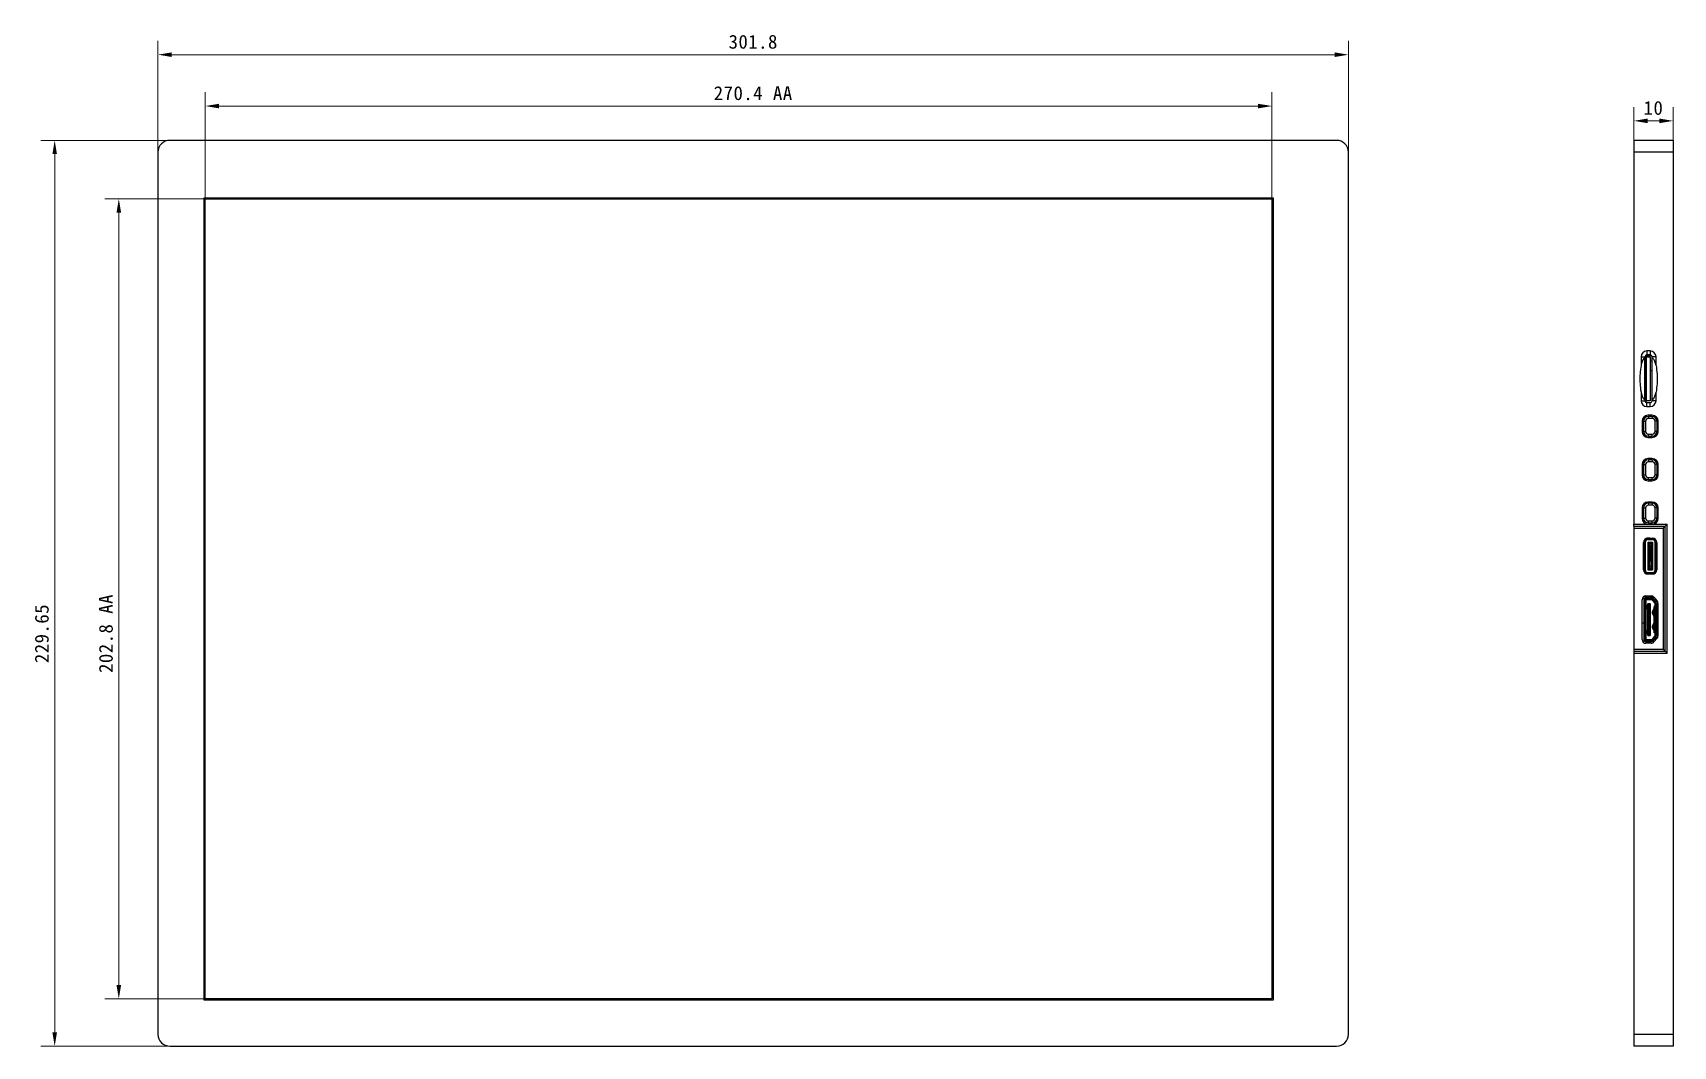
# Model space of a CAD drawing. Header units: millimetres. Extents: x -265 to 612, y -305 to 248.
# Drawn here: x -262.3 to 153.5, y -9.3 to 247.7 of the extents above; entities that cross this region are included whole.
import ezdxf

# ---------------------------------------------------------------- set-up
doc = ezdxf.new("R2010")
doc.units = ezdxf.units.MM
doc.header["$MEASUREMENT"] = 0
doc.layers.add('图层0000', color=7, linetype='Continuous', lineweight=25)
doc.dimstyles.new('线性样式 (GB)', dxfattribs={"dimtxt": 3.5, "dimasz": 3.5, "dimexe": 3.5, "dimexo": 0.5, "dimgap": 1.5, "dimtad": 1, "dimdsep": 46, "dimcen": -2.127267, "dimclrd": 7, "dimclre": 7, "dimclrt": 256, "dimadec": 0, "dimazin": 0, "dimtfac": 0.7, "dimtmove": 0, "dimatfit": 1, "dimfxl": 1, "dimfrac": 2, "dimtolj": 1, "dimtzin": 0, "dimlwd": 18, "dimlwe": 18, "dimarcsym": 0})

# ---------------------------------------------------------------- blocks, each defined once
blk = doc.blocks.new('*D2')
at = {"layer": 'Defpoints', "color": 0}
for p in [(71.18, 242.12), (-230.62, 214.83), (71.18, 212.54)]:
    blk.add_point(p, dxfattribs=at)
at = {"layer": '图层0000', "color": 7, "linetype": 'Continuous', "lineweight": 18}
for p, q in [((-230.62, 215.33), (-230.62, 245.62)), ((71.18, 213.04), (71.18, 245.62)), ((-227.12, 242.12), (67.68, 242.12))]:
    blk.add_line(p, q, dxfattribs=at)
at = {"layer": '图层0000', "color": 7}
for points in [[(-227.12, 242.7), (-227.12, 241.53), (-230.62, 242.12)], [(67.68, 241.53), (67.68, 242.7), (71.18, 242.12)]]:
    blk.add_solid(points, dxfattribs=at)
at = {"layer": '图层0000', "lineweight": -3, "insert": (-79.72, 245.37), "char_height": 3.5, "attachment_point": 5}
blk.add_mtext('\\A1;\\T1.05000001192093;\\W1;\\FSimSun;301.8', dxfattribs=at)
blk = doc.blocks.new('*D3')
at = {"layer": 'Defpoints', "color": 0}
for p in [(51.78, 229.09), (-218.62, 203.68), (51.78, 200.41)]:
    blk.add_point(p, dxfattribs=at)
at = {"layer": '图层0000', "color": 7, "linetype": 'Continuous', "lineweight": 18}
for p, q in [((-218.62, 204.18), (-218.62, 232.59)), ((-215.12, 229.09), (48.28, 229.09)), ((51.78, 200.91), (51.78, 232.59))]:
    blk.add_line(p, q, dxfattribs=at)
at = {"layer": '图层0000', "color": 7}
for points in [[(-215.12, 229.67), (-215.12, 228.51), (-218.62, 229.09)], [(48.28, 228.51), (48.28, 229.67), (51.78, 229.09)]]:
    blk.add_solid(points, dxfattribs=at)
at = {"layer": '图层0000', "lineweight": -3, "insert": (-79.72, 232.34), "char_height": 3.5, "attachment_point": 5}
blk.add_mtext('\\A1;\\T1.05000001192093;\\W1;\\FSimSun;270.4 AA', dxfattribs=at)
blk = doc.blocks.new('*D4')
at = {"layer": 'Defpoints', "color": 0}
for p in [(-217.42, 205.55), (-240.55, 2.75), (-217.03, 2.75)]:
    blk.add_point(p, dxfattribs=at)
at = {"layer": '图层0000', "color": 7, "linetype": 'Continuous', "lineweight": 18}
for p, q in [((-217.92, 205.55), (-244.05, 205.55)), ((-240.55, 202.05), (-240.55, 6.25)), ((-217.53, 2.75), (-244.05, 2.75))]:
    blk.add_line(p, q, dxfattribs=at)
at = {"layer": '图层0000', "color": 7}
for points in [[(-239.96, 202.05), (-241.13, 202.05), (-240.55, 205.55)], [(-241.13, 6.25), (-239.96, 6.25), (-240.55, 2.75)]]:
    blk.add_solid(points, dxfattribs=at)
at = {"layer": '图层0000', "lineweight": -3, "insert": (-243.8, 95.37), "char_height": 3.5, "attachment_point": 5, "rotation": 90}
blk.add_mtext('\\A1;\\T1.05000001192093;\\W1;\\FSimSun;202.8 AA', dxfattribs=at)
blk = doc.blocks.new('*D5')
at = {"layer": 'Defpoints', "color": 0}
for p in [(-223.22, 220.4), (-256.8, -9.25), (-218.4, -9.25)]:
    blk.add_point(p, dxfattribs=at)
at = {"layer": '图层0000', "color": 7, "linetype": 'Continuous', "lineweight": 18}
for p, q in [((-223.72, 220.4), (-260.3, 220.4)), ((-256.8, 216.9), (-256.8, -5.75)), ((-218.9, -9.25), (-260.3, -9.25))]:
    blk.add_line(p, q, dxfattribs=at)
at = {"layer": '图层0000', "color": 7}
for points in [[(-256.22, 216.9), (-257.38, 216.9), (-256.8, 220.4)], [(-257.38, -5.75), (-256.22, -5.75), (-256.8, -9.25)]]:
    blk.add_solid(points, dxfattribs=at)
at = {"layer": '图层0000', "lineweight": -3, "insert": (-260.05, 95.37), "char_height": 3.5, "attachment_point": 5, "rotation": 90}
blk.add_mtext('\\A1;\\T1.05000001192093;\\W1;\\FSimSun;229.65', dxfattribs=at)
blk = doc.blocks.new('*D6')
at = {"layer": 'Defpoints', "color": 0}
for p in [(153.5, 225.34), (143.5, 214.55), (153.5, 214.9)]:
    blk.add_point(p, dxfattribs=at)
at = {"layer": '图层0000', "color": 7, "linetype": 'Continuous', "lineweight": 18}
for p, q in [((143.5, 215.05), (143.5, 228.84)), ((153.5, 215.4), (153.5, 228.84)), ((147, 225.34), (150, 225.34))]:
    blk.add_line(p, q, dxfattribs=at)
at = {"layer": '图层0000', "color": 7}
for points in [[(147, 225.92), (147, 224.76), (143.5, 225.34)], [(150, 224.76), (150, 225.92), (153.5, 225.34)]]:
    blk.add_solid(points, dxfattribs=at)
at = {"layer": '图层0000', "lineweight": -3, "insert": (148.5, 228.59), "char_height": 3.5, "attachment_point": 5}
blk.add_mtext('\\A1;\\T1.05000001192093;\\W1;\\FSimSun;10', dxfattribs=at)

msp = doc.modelspace()

# ---------------------------------------------------------------- linework, layer by layer
at = {"layer": '图层0000', "color": 7, "linetype": 'Continuous', "lineweight": 25}
for p, q in [((68.177, 220.4), (-227.623, 220.4)), ((143.5, 220.4), (143.5, 217.4)), ((153.5, 220.4), (143.5, 220.4)), ((153.5, 220.4), (153.5, 217.4)), ((-230.623, 217.4), (-230.623, -6.25)), ((71.177, -6.25), (71.177, 217.4)), ((143.5, 217.4), (143.5, 123.1)), ((153.5, 217.4), (143.5, 217.4)), ((153.5, 217.4), (153.5, -6.25)), ((-218.923, 2.45), (-218.923, 205.85)), ((-218.923, 205.85), (52.077, 205.85)), ((-218.623, 2.75), (-218.623, 205.55)), ((-218.623, 205.55), (51.777, 205.55)), ((51.777, 205.55), (51.777, 2.75)), ((52.077, 205.85), (52.077, 2.45)), ((147.646, 166.998), (146.846, 166.998)), ((146.846, 166.998), (146.846, 165.998)), ((147.646, 166.998), (147.646, 165.998)), ((145.346, 165.498), (145.346, 163.339)), ((145.346, 165.498), (146.346, 165.498)), ((146.346, 165.5), (146.596, 165.5)), ((146.346, 165.498), (146.346, 165.259)), ((146.346, 154.638), (146.346, 165.259)), ((146.596, 165.931), (146.596, 165.791)), ((146.596, 165.791), (146.596, 164.438)), ((148.051, 165.791), (146.596, 165.791)), ((146.596, 164.438), (146.596, 162.005)), ((146.696, 164.438), (146.596, 164.438)), ((146.696, 164.438), (146.696, 165.498)), ((146.696, 165.498), (147.646, 165.498)), ((146.696, 162.005), (146.696, 164.438)), ((147.646, 165.998), (146.846, 165.998)), ((147.646, 165.498), (147.646, 164.438)), ((147.646, 164.438), (147.646, 162.005)), ((148.146, 164.438), (147.646, 164.438)), ((148.146, 165.259), (148.146, 165.498)), ((149.146, 165.498), (148.146, 165.498)), ((148.146, 154.638), (148.146, 165.259)), ((149.146, 163.339), (149.146, 165.498)), ((146.596, 162.005), (146.596, 153.965)), ((146.596, 162.005), (146.696, 162.005)), ((146.696, 154.398), (146.696, 162.005)), ((147.646, 162.005), (147.646, 154.398)), ((148.146, 162.005), (147.646, 162.005)), ((145.346, 156.557), (145.346, 154.398)), ((145.346, 154.398), (146.346, 154.398)), ((146.346, 157.3), (146.596, 157.3)), ((146.346, 154.85), (146.596, 154.85)), ((146.346, 154.638), (146.346, 154.398)), ((147.646, 154.398), (146.696, 154.398)), ((146.846, 153.898), (147.646, 153.898)), ((146.846, 152.898), (146.846, 153.898)), ((147.646, 152.898), (147.646, 153.898)), ((148.146, 154.398), (148.146, 154.638)), ((149.146, 154.398), (148.146, 154.398)), ((149.146, 154.398), (149.146, 156.557)), ((146.846, 152.898), (147.646, 152.898)), ((148.198, 150.7), (147.098, 150.7)), ((148.2, 150.4), (147.2, 150.4)), ((147.2, 150.4), (147.2, 149.9)), ((148.2, 149.9), (147.2, 149.9)), ((148.2, 150.4), (148.2, 149.9)), ((149.5, 145.854), (149.5, 149.945)), ((145.598, 149.2), (145.598, 146.6)), ((146, 149.2), (146, 146.6)), ((146, 149.2), (146.5, 149.2)), ((146, 146.6), (146.5, 146.6)), ((146.5, 149.2), (146.5, 146.6)), ((147.2, 145.4), (147.2, 145.9)), ((147.2, 145.9), (148.2, 145.9)), ((148.2, 145.4), (148.2, 145.9)), ((149.4, 149.2), (148.9, 149.2)), ((148.9, 146.6), (148.9, 149.2)), ((149.4, 146.6), (148.9, 146.6)), ((149.4, 146.6), (149.4, 149.2)), ((149.698, 146.6), (149.698, 149.2)), ((147.098, 145.1), (148.198, 145.1)), ((147.2, 145.4), (148.2, 145.4)), ((145.598, 138.2), (145.598, 135.6)), ((146, 138.2), (146, 135.6)), ((146, 138.2), (146.5, 138.2)), ((146.5, 138.2), (146.5, 135.6)), ((148.198, 139.7), (147.098, 139.7)), ((148.2, 139.4), (147.2, 139.4)), ((147.2, 139.4), (147.2, 138.9)), ((148.2, 138.9), (147.2, 138.9)), ((148.2, 139.4), (148.2, 138.9)), ((149.4, 138.2), (148.9, 138.2)), ((148.9, 135.6), (148.9, 138.2)), ((149.4, 135.6), (149.4, 138.2)), ((149.5, 134.854), (149.5, 138.945)), ((149.698, 135.6), (149.698, 138.2)), ((146, 135.6), (146.5, 135.6)), ((147.098, 134.1), (148.198, 134.1)), ((147.2, 134.4), (147.2, 134.9)), ((147.2, 134.9), (148.2, 134.9)), ((147.2, 134.4), (148.2, 134.4)), ((148.2, 134.4), (148.2, 134.9)), ((149.4, 135.6), (148.9, 135.6)), ((145.598, 127.2), (145.598, 124.6)), ((146, 127.2), (146, 124.6)), ((146, 127.2), (146.5, 127.2)), ((146.5, 127.2), (146.5, 124.6)), ((148.198, 128.7), (147.098, 128.7)), ((148.2, 128.4), (147.2, 128.4)), ((147.2, 128.4), (147.2, 127.9)), ((148.2, 127.9), (147.2, 127.9)), ((148.2, 128.4), (148.2, 127.9)), ((149.4, 127.2), (148.9, 127.2)), ((148.9, 124.6), (148.9, 127.2)), ((149.4, 124.6), (149.4, 127.2)), ((149.5, 123.854), (149.5, 127.945)), ((149.698, 124.6), (149.698, 127.2)), ((143.5, 122.6), (143.5, 123.1)), ((143.5, 123.1), (147.098, 123.1)), ((143.5, 122.6), (143.5, 122.1)), ((143.5, 122.6), (151.5, 122.6)), ((143.5, 122.1), (143.5, 91.4)), ((143.5, 122.1), (151, 122.1)), ((146, 124.6), (146.5, 124.6)), ((147.098, 123.1), (148.198, 123.1)), ((147.2, 123.4), (147.2, 123.9)), ((147.2, 123.9), (148.2, 123.9)), ((147.2, 123.4), (148.2, 123.4)), ((148.198, 123.1), (152, 123.1)), ((148.2, 123.4), (148.2, 123.9)), ((149.4, 124.6), (148.9, 124.6)), ((151.5, 122.6), (151, 122.1)), ((151, 122.1), (151, 91.4)), ((151.5, 122.6), (152, 123.1)), ((151.5, 90.9), (151.5, 122.6)), ((152, 90.4), (152, 123.1)), ((145.986, 111.525), (145.986, 118.465)), ((146.086, 111.525), (146.086, 118.465)), ((146.086, 118.465), (146.136, 118.465)), ((146.136, 118.465), (146.136, 111.525)), ((146.336, 111.525), (146.336, 118.465)), ((146.386, 118.465), (146.336, 118.465)), ((146.386, 118.465), (146.386, 111.525)), ((146.446, 119.234), (146.446, 119.36)), ((146.606, 119.455), (146.606, 119.275)), ((147.537, 119.525), (146.788, 119.525)), ((147.086, 119.565), (148.246, 119.565)), ((147.086, 119.465), (148.246, 119.465)), ((147.086, 119.415), (147.086, 119.465)), ((148.246, 119.415), (147.086, 119.415)), ((147.086, 119.215), (148.246, 119.215)), ((147.086, 119.165), (147.086, 119.215)), ((148.246, 119.165), (147.086, 119.165)), ((147.116, 118.245), (147.116, 118.545)), ((147.116, 118.545), (148.216, 118.545)), ((147.116, 111.745), (147.116, 118.245)), ((147.316, 118.045), (147.116, 118.245)), ((147.116, 118.245), (147.316, 118.245)), ((147.2, 119.565), (147.2, 119.525)), ((147.3, 119.525), (147.3, 119.565)), ((147.316, 118.131), (147.316, 118.345)), ((147.316, 118.345), (148.016, 118.345)), ((147.316, 117.845), (147.316, 118.131)), ((147.332, 118.124), (147.316, 118.131)), ((147.316, 117.795), (147.316, 117.845)), ((147.316, 117.845), (147.443, 117.845)), ((147.316, 117.795), (147.416, 117.795)), ((147.316, 117.495), (147.316, 117.795)), ((147.316, 117.445), (147.316, 117.495)), ((147.416, 117.495), (147.316, 117.495)), ((147.316, 116.395), (147.316, 117.445)), ((147.516, 117.445), (147.316, 117.445)), ((147.999, 118.124), (147.332, 118.124)), ((147.332, 118.124), (147.443, 117.845)), ((147.346, 119.525), (147.346, 119.565)), ((147.416, 117.795), (147.416, 117.495)), ((147.443, 117.845), (147.516, 117.845)), ((147.446, 119.525), (147.446, 119.565)), ((147.446, 119.545), (147.543, 119.545)), ((147.516, 117.845), (147.516, 117.665)), ((147.516, 117.665), (147.816, 117.665)), ((147.516, 117.665), (147.516, 117.445)), ((147.516, 117.445), (147.516, 116.395)), ((147.816, 117.665), (147.816, 117.845)), ((147.816, 117.845), (147.888, 117.845)), ((147.816, 117.445), (147.816, 117.665)), ((148.016, 117.445), (147.816, 117.445)), ((147.816, 117.445), (147.816, 116.395)), ((147.999, 118.124), (147.888, 117.845)), ((147.888, 117.845), (148.016, 117.845)), ((147.916, 117.495), (147.916, 117.795)), ((147.916, 117.795), (148.016, 117.795)), ((148.016, 117.495), (147.916, 117.495)), ((148.016, 118.131), (147.999, 118.124)), ((148.016, 118.345), (148.016, 118.131)), ((148.216, 118.245), (148.016, 118.045)), ((148.016, 118.245), (148.216, 118.245)), ((148.016, 118.131), (148.016, 117.845)), ((148.016, 117.845), (148.016, 117.445)), ((148.016, 117.795), (148.016, 117.495)), ((148.016, 117.445), (148.016, 116.395)), ((148.216, 118.545), (148.216, 118.245)), ((148.216, 118.245), (148.216, 111.745)), ((148.246, 119.47), (148.446, 119.47)), ((148.246, 119.465), (148.246, 119.47)), ((148.246, 119.465), (148.496, 119.465)), ((148.246, 119.415), (148.246, 119.465)), ((148.246, 119.215), (148.246, 119.165)), ((148.426, 119.551), (148.426, 119.47)), ((148.446, 119.547), (148.446, 119.47)), ((148.446, 119.547), (148.446, 119.47)), ((148.446, 119.47), (148.446, 119.465)), ((148.45, 119.465), (148.45, 119.546)), ((148.496, 119.434), (148.496, 119.537)), ((148.946, 111.525), (148.946, 118.465)), ((148.996, 118.465), (148.946, 118.465)), ((148.996, 118.465), (148.996, 111.525)), ((149.196, 111.525), (149.196, 118.465)), ((149.196, 118.465), (149.246, 118.465)), ((149.246, 118.465), (149.246, 111.525)), ((149.346, 118.465), (149.346, 111.525)), ((146.076, 116.086), (146.076, 116.115)), ((146.076, 116.065), (146.076, 116.086)), ((146.076, 115.98), (146.076, 116.065)), ((146.076, 115.961), (146.076, 115.98)), ((146.076, 115.932), (146.076, 115.961)), ((146.076, 115.89), (146.076, 115.921)), ((146.076, 115.811), (146.076, 115.89)), ((146.076, 115.81), (146.076, 115.831)), ((146.076, 115.755), (146.076, 115.811)), ((146.076, 115.726), (146.076, 115.755)), ((146.076, 115.706), (146.076, 115.726)), ((146.076, 115.717), (146.076, 115.607)), ((146.076, 115.556), (146.076, 115.635)), ((146.076, 115.58), (146.076, 115.514)), ((146.076, 115.514), (146.076, 115.462)), ((146.076, 115.462), (146.076, 115.445)), ((146.076, 115.445), (146.076, 115.411)), ((146.076, 115.445), (146.076, 115.411)), ((146.076, 115.445), (146.076, 115.411)), ((146.076, 115.445), (146.076, 115.44)), ((146.076, 115.427), (146.076, 115.411)), ((146.076, 115.42), (146.076, 115.411)), ((146.076, 115.411), (146.076, 115.368)), ((146.076, 115.401), (146.076, 115.394)), ((146.076, 115.383), (146.076, 115.363)), ((146.076, 115.368), (146.076, 115.329)), ((146.076, 115.269), (146.076, 115.294)), ((146.076, 115.239), (146.076, 115.269)), ((146.076, 115.224), (146.076, 115.268)), ((146.076, 115.224), (146.076, 115.239)), ((146.076, 115.19), (146.076, 115.224)), ((146.076, 115.178), (146.076, 115.19)), ((146.076, 115.186), (146.076, 115.159)), ((146.076, 115.153), (146.076, 115.044)), ((146.076, 114.824), (146.076, 114.877)), ((146.076, 114.692), (146.076, 114.824)), ((146.076, 114.607), (146.076, 114.692)), ((146.076, 114.663), (146.076, 114.675)), ((146.076, 114.565), (146.076, 114.607)), ((146.076, 114.413), (146.076, 114.565)), ((146.076, 114.269), (146.076, 114.413)), ((146.076, 114.131), (146.076, 114.269)), ((146.076, 114.016), (146.076, 114.131)), ((146.076, 113.955), (146.076, 114.016)), ((147.316, 116.395), (147.316, 116.345)), ((147.316, 116.395), (147.516, 116.395)), ((147.416, 116.345), (147.316, 116.345)), ((147.316, 116.345), (147.316, 116.045)), ((147.316, 116.045), (147.316, 115.995)), ((147.316, 116.045), (147.416, 116.045)), ((147.316, 115.945), (147.316, 115.995)), ((147.516, 115.995), (147.316, 115.995)), ((147.316, 115.945), (147.316, 115.895)), ((147.316, 115.945), (147.516, 115.945)), ((147.416, 115.895), (147.316, 115.895)), ((147.316, 115.895), (147.316, 115.595)), ((147.316, 115.595), (147.316, 115.545)), ((147.316, 115.595), (147.416, 115.595)), ((147.316, 115.495), (147.316, 115.545)), ((147.516, 115.545), (147.316, 115.545)), ((147.316, 115.495), (147.316, 115.445)), ((147.316, 115.495), (147.516, 115.495)), ((147.416, 115.445), (147.316, 115.445)), ((147.316, 115.445), (147.316, 115.145)), ((147.316, 115.145), (147.316, 115.095)), ((147.316, 115.145), (147.416, 115.145)), ((147.316, 114.895), (147.316, 115.095)), ((147.516, 115.095), (147.316, 115.095)), ((147.316, 114.895), (147.516, 114.895)), ((147.316, 114.495), (147.316, 114.895)), ((147.316, 114.545), (147.316, 114.845)), ((147.316, 114.845), (147.416, 114.845)), ((147.416, 114.545), (147.316, 114.545)), ((147.316, 114.445), (147.316, 114.495)), ((147.516, 114.495), (147.316, 114.495)), ((147.316, 114.445), (147.516, 114.445)), ((147.316, 114.045), (147.316, 114.445)), ((147.316, 114.095), (147.316, 114.395)), ((147.316, 114.395), (147.416, 114.395)), ((147.416, 114.095), (147.316, 114.095)), ((147.316, 113.995), (147.316, 114.045)), ((147.516, 114.045), (147.316, 114.045)), ((147.316, 113.995), (147.516, 113.995)), ((147.316, 113.595), (147.316, 113.995)), ((147.316, 113.645), (147.316, 113.945)), ((147.316, 113.945), (147.416, 113.945)), ((147.416, 113.645), (147.316, 113.645)), ((147.316, 112.545), (147.316, 113.595)), ((147.516, 113.595), (147.316, 113.595)), ((147.316, 112.545), (147.316, 112.495)), ((147.316, 112.545), (147.516, 112.545)), ((147.316, 112.495), (147.416, 112.495)), ((147.316, 112.195), (147.316, 112.495)), ((147.416, 116.045), (147.416, 116.345)), ((147.416, 115.595), (147.416, 115.895)), ((147.416, 115.145), (147.416, 115.445)), ((147.416, 114.845), (147.416, 114.545)), ((147.416, 114.395), (147.416, 114.095)), ((147.416, 113.945), (147.416, 113.645)), ((147.416, 112.495), (147.416, 112.195)), ((147.516, 116.395), (147.516, 115.995)), ((147.516, 115.995), (147.516, 115.945)), ((147.516, 115.945), (147.516, 115.545)), ((147.516, 115.545), (147.516, 115.495)), ((147.516, 115.495), (147.516, 115.095)), ((147.516, 115.095), (147.516, 114.895)), ((147.516, 114.895), (147.516, 114.495)), ((147.516, 114.445), (147.516, 114.495)), ((147.516, 114.445), (147.516, 114.045)), ((147.516, 113.995), (147.516, 114.045)), ((147.516, 113.995), (147.516, 113.595)), ((147.516, 112.545), (147.516, 113.595)), ((147.516, 112.545), (147.516, 112.326)), ((147.816, 112.326), (147.516, 112.326)), ((147.516, 112.326), (147.516, 112.145)), ((147.816, 116.395), (148.016, 116.395)), ((147.816, 115.995), (147.816, 116.395)), ((148.016, 115.995), (147.816, 115.995)), ((147.816, 115.995), (147.816, 115.945)), ((147.816, 115.945), (148.016, 115.945)), ((147.816, 115.545), (147.816, 115.945)), ((147.816, 115.545), (147.816, 115.495)), ((148.016, 115.545), (147.816, 115.545)), ((147.816, 115.495), (148.016, 115.495)), ((147.816, 115.095), (147.816, 115.495)), ((148.016, 115.095), (147.816, 115.095)), ((147.816, 115.095), (147.816, 114.895)), ((147.816, 114.895), (148.016, 114.895)), ((147.816, 114.495), (147.816, 114.895)), ((147.816, 114.495), (147.816, 114.445)), ((148.016, 114.495), (147.816, 114.495)), ((147.816, 114.445), (148.016, 114.445)), ((147.816, 114.045), (147.816, 114.445)), ((148.016, 114.045), (147.816, 114.045)), ((147.816, 114.045), (147.816, 113.995)), ((147.816, 113.995), (148.016, 113.995)), ((147.816, 113.595), (147.816, 113.995)), ((147.816, 113.595), (147.816, 112.545)), ((148.016, 113.595), (147.816, 113.595)), ((147.816, 112.545), (148.016, 112.545)), ((147.816, 112.326), (147.816, 112.545)), ((147.816, 112.145), (147.816, 112.326)), ((147.916, 116.045), (147.916, 116.345)), ((147.916, 116.345), (148.016, 116.345)), ((148.016, 116.045), (147.916, 116.045)), ((147.916, 115.595), (147.916, 115.895)), ((147.916, 115.895), (148.016, 115.895)), ((148.016, 115.595), (147.916, 115.595)), ((147.916, 115.445), (148.016, 115.445)), ((147.916, 115.145), (147.916, 115.445)), ((148.016, 115.145), (147.916, 115.145)), ((147.916, 114.545), (147.916, 114.845)), ((147.916, 114.845), (148.016, 114.845)), ((148.016, 114.545), (147.916, 114.545)), ((147.916, 114.095), (147.916, 114.395)), ((147.916, 114.395), (148.016, 114.395)), ((148.016, 114.095), (147.916, 114.095)), ((147.916, 113.645), (147.916, 113.945)), ((147.916, 113.945), (148.016, 113.945)), ((148.016, 113.645), (147.916, 113.645)), ((147.916, 112.195), (147.916, 112.495)), ((147.916, 112.495), (148.016, 112.495)), ((148.016, 116.395), (148.016, 115.995)), ((148.016, 116.345), (148.016, 116.045)), ((148.016, 115.995), (148.016, 115.945)), ((148.016, 115.945), (148.016, 115.545)), ((148.016, 115.895), (148.016, 115.595)), ((148.016, 115.545), (148.016, 115.495)), ((148.016, 115.495), (148.016, 115.095)), ((148.016, 115.445), (148.016, 115.145)), ((148.016, 115.095), (148.016, 114.895)), ((148.016, 114.895), (148.016, 114.495)), ((148.016, 114.845), (148.016, 114.545)), ((148.016, 114.495), (148.016, 114.445)), ((148.016, 114.445), (148.016, 114.045)), ((148.016, 114.395), (148.016, 114.095)), ((148.016, 114.045), (148.016, 113.995)), ((148.016, 113.995), (148.016, 113.595)), ((148.016, 113.945), (148.016, 113.645)), ((148.016, 113.595), (148.016, 112.545)), ((148.016, 112.545), (148.016, 112.145)), ((148.016, 112.495), (148.016, 112.195)), ((146.086, 111.525), (146.136, 111.525)), ((146.386, 111.525), (146.336, 111.525)), ((147.086, 110.825), (148.246, 110.825)), ((147.086, 110.825), (147.086, 110.775)), ((148.246, 110.775), (147.086, 110.775)), ((147.086, 110.575), (148.246, 110.575)), ((147.086, 110.525), (147.086, 110.575)), ((148.246, 110.525), (147.086, 110.525)), ((148.246, 110.425), (147.086, 110.425)), ((147.316, 111.945), (147.116, 111.745)), ((147.116, 111.445), (147.116, 111.745)), ((147.316, 111.745), (147.116, 111.745)), ((148.216, 111.445), (147.116, 111.445)), ((147.316, 112.195), (147.316, 112.145)), ((147.416, 112.195), (147.316, 112.195)), ((147.316, 111.86), (147.316, 112.145)), ((147.443, 112.145), (147.316, 112.145)), ((147.316, 111.86), (147.332, 111.867)), ((147.316, 111.645), (147.316, 111.86)), ((148.016, 111.645), (147.316, 111.645)), ((147.443, 112.145), (147.332, 111.867)), ((147.332, 111.867), (147.999, 111.867)), ((147.516, 112.145), (147.443, 112.145)), ((147.888, 112.145), (147.816, 112.145)), ((148.016, 112.145), (147.888, 112.145)), ((147.888, 112.145), (147.999, 111.867)), ((148.016, 112.195), (147.916, 112.195)), ((147.999, 111.867), (148.016, 111.86)), ((148.016, 112.145), (148.016, 111.86)), ((148.216, 111.745), (148.016, 111.945)), ((148.016, 111.86), (148.016, 111.645)), ((148.216, 111.745), (148.016, 111.745)), ((148.216, 111.745), (148.216, 111.445)), ((148.246, 110.775), (148.246, 110.825)), ((148.246, 110.525), (148.246, 110.575)), ((148.496, 110.525), (148.246, 110.525)), ((148.446, 110.5), (148.346, 110.5)), ((148.346, 110.5), (148.346, 110.43)), ((148.446, 110.444), (148.446, 110.5)), ((148.496, 110.454), (148.496, 110.557)), ((148.996, 111.525), (148.946, 111.525)), ((149.196, 111.525), (149.246, 111.525)), ((146.446, 104.469), (146.446, 104.878)), ((146.446, 104.017), (146.446, 104.074)), ((146.594, 103.915), (146.467, 104.042)), ((146.594, 104.89), (147.901, 104.89)), ((147.901, 104.49), (146.594, 104.49)), ((146.594, 104.29), (147.901, 104.29)), ((146.594, 104.14), (146.594, 104.29)), ((147.901, 104.14), (146.594, 104.14)), ((146.596, 104.775), (146.596, 104.75)), ((146.606, 104.775), (146.596, 104.775)), ((146.596, 104.55), (146.596, 104.75)), ((146.946, 104.75), (146.596, 104.75)), ((146.596, 104.55), (146.946, 104.55)), ((146.596, 104.55), (146.596, 104.525)), ((146.596, 104.525), (146.606, 104.525)), ((146.596, 104.11), (146.596, 104.14)), ((146.606, 104.89), (146.606, 104.775)), ((146.946, 104.775), (146.606, 104.775)), ((146.606, 104.525), (146.946, 104.525)), ((146.606, 104.525), (146.606, 104.49)), ((147.997, 104.115), (146.644, 104.115)), ((146.946, 104.49), (146.946, 104.89)), ((146.946, 104.115), (146.946, 104.14)), ((146.985, 104.89), (146.985, 104.49)), ((146.985, 104.14), (146.985, 104.115)), ((147.144, 104.89), (147.144, 104.64)), ((147.144, 104.64), (147.144, 104.49)), ((147.294, 104.49), (147.294, 104.499)), ((147.394, 104.89), (147.394, 104.64)), ((147.596, 104.14), (147.596, 104.115)), ((147.596, 104.14), (147.596, 104.14)), ((147.696, 104.14), (147.696, 104.115)), ((147.696, 104.14), (147.696, 104.14)), ((147.744, 104.64), (147.744, 104.89)), ((147.744, 104.86), (147.796, 104.86)), ((147.796, 104.64), (147.744, 104.64)), ((147.796, 104.86), (148.137, 104.86)), ((147.796, 104.64), (147.796, 104.86)), ((148.246, 104.64), (147.796, 104.64)), ((147.901, 104.14), (147.901, 104.29)), ((148.054, 104.068), (148.169, 104.165)), ((148.848, 103.121), (148.054, 104.068)), ((148.126, 104.86), (148.126, 104.862)), ((148.169, 104.165), (148.963, 103.217)), ((148.246, 104.64), (148.246, 104.824)), ((148.346, 104.64), (148.246, 104.64)), ((148.256, 104.36), (148.346, 104.36)), ((149.116, 103.345), (148.322, 104.293)), ((148.346, 104.64), (148.346, 104.778)), ((148.346, 104.64), (148.346, 104.36)), ((148.446, 104.64), (148.346, 104.64)), ((148.346, 104.43), (148.456, 104.43)), ((148.346, 104.36), (148.446, 104.36)), ((148.346, 104.265), (148.346, 104.36)), ((148.446, 104.14), (148.346, 104.14)), ((148.418, 104.55), (148.446, 104.55)), ((148.446, 104.64), (148.446, 104.717)), ((148.446, 104.55), (148.446, 104.64)), ((148.446, 104.55), (148.446, 104.494)), ((148.446, 104.366), (148.446, 104.36)), ((148.446, 104.146), (148.446, 104.36)), ((148.446, 104.15), (148.496, 104.15)), ((148.496, 104.65), (148.496, 104.68)), ((148.496, 104.098), (148.496, 104.65)), ((148.496, 104.65), (148.531, 104.65)), ((148.704, 103.915), (148.627, 104.008)), ((148.629, 104.55), (149.423, 103.602)), ((145.644, 93.84), (145.644, 103.94)), ((146.044, 103.94), (146.044, 93.84)), ((146.244, 93.84), (146.244, 103.94)), ((146.394, 103.94), (146.244, 103.94)), ((146.394, 103.94), (146.394, 93.84)), ((146.552, 102.547), (146.466, 102.562)), ((146.466, 101.518), (146.466, 102.562)), ((146.466, 101.518), (146.552, 101.533)), ((146.594, 102.54), (146.552, 102.547)), ((146.552, 101.533), (146.594, 101.54)), ((148.183, 103.915), (146.594, 103.915)), ((146.594, 103.915), (146.594, 102.54)), ((146.681, 102.54), (146.594, 102.54)), ((146.594, 101.54), (146.594, 96.24)), ((146.594, 101.54), (146.681, 101.54)), ((146.76, 102.54), (146.681, 102.54)), ((146.681, 101.54), (146.681, 102.54)), ((146.681, 101.54), (146.76, 101.54)), ((146.76, 102.54), (146.76, 101.54)), ((147.084, 94.88), (147.084, 102.9)), ((147.084, 102.9), (147.134, 102.9)), ((147.134, 102.95), (147.594, 102.95)), ((147.134, 102.95), (147.134, 102.9)), ((147.594, 102.9), (147.134, 102.9)), ((147.134, 102.9), (147.134, 94.88)), ((147.594, 102.95), (147.594, 102.9)), ((147.594, 94.88), (147.594, 102.9)), ((147.644, 102.9), (147.594, 102.9)), ((147.644, 102.9), (147.644, 94.88)), ((147.694, 102.615), (147.644, 102.615)), ((147.694, 102.365), (147.644, 102.365)), ((147.694, 102.215), (147.644, 102.215)), ((147.694, 101.965), (147.644, 101.965)), ((147.694, 101.815), (147.644, 101.815)), ((147.694, 101.565), (147.644, 101.565)), ((147.694, 101.415), (147.644, 101.415)), ((147.694, 101.165), (147.644, 101.165)), ((147.694, 101.015), (147.644, 101.015)), ((147.694, 100.765), (147.644, 100.765)), ((147.694, 100.615), (147.644, 100.615)), ((147.694, 100.365), (147.644, 100.365)), ((147.694, 100.215), (147.644, 100.215)), ((147.694, 99.965), (147.644, 99.965)), ((147.694, 99.815), (147.644, 99.815)), ((147.694, 102.365), (147.694, 102.615)), ((147.694, 101.965), (147.694, 102.215)), ((147.694, 101.565), (147.694, 101.815)), ((147.694, 101.165), (147.694, 101.415)), ((147.694, 100.765), (147.694, 101.015)), ((147.694, 100.365), (147.694, 100.615)), ((147.694, 99.965), (147.694, 100.215)), ((147.694, 99.565), (147.694, 99.815)), ((148.244, 100.937), (148.694, 101.687)), ((148.244, 100.443), (148.244, 100.937)), ((148.244, 100.937), (148.444, 100.881)), ((148.244, 100.443), (148.444, 100.498)), ((148.694, 99.693), (148.244, 100.443)), ((148.444, 100.881), (148.894, 101.631)), ((148.444, 100.498), (148.444, 100.881)), ((148.894, 99.748), (148.444, 100.498)), ((148.594, 100.701), (148.594, 100.678)), ((148.639, 103.915), (148.704, 103.915)), ((148.873, 101.304), (148.665, 100.959)), ((148.665, 100.421), (148.873, 100.076)), ((148.694, 101.687), (148.694, 102.24)), ((148.694, 102.24), (148.894, 102.24)), ((148.894, 102.107), (148.694, 102.24)), ((148.894, 101.631), (148.694, 101.687)), ((148.704, 103.915), (149.124, 103.413)), ((148.844, 100.64), (148.844, 101.14)), ((148.844, 101.14), (148.844, 100.64)), ((148.963, 103.217), (148.848, 103.121)), ((148.861, 101.177), (148.861, 100.603)), ((148.894, 98.89), (148.894, 102.992)), ((149.044, 102.992), (148.894, 102.992)), ((148.894, 101.94), (148.894, 102.107)), ((149.044, 98.89), (149.044, 102.992)), ((149.244, 98.89), (149.244, 102.992)), ((149.294, 100.603), (149.294, 101.177)), ((149.344, 100.69), (149.344, 101.09)), ((149.5, 103.495), (149.5, 94.285)), ((149.5, 100.15), (149.644, 100.15)), ((149.644, 102.993), (149.644, 94.787)), ((145.644, 98.05), (146.044, 98.05)), ((146.552, 96.247), (146.466, 96.262)), ((146.466, 95.218), (146.466, 96.262)), ((146.594, 96.24), (146.552, 96.247)), ((146.681, 96.24), (146.594, 96.24)), ((146.76, 96.24), (146.681, 96.24)), ((146.681, 95.24), (146.681, 96.24)), ((146.76, 96.24), (146.76, 95.24)), ((147.694, 99.565), (147.644, 99.565)), ((147.694, 99.415), (147.644, 99.415)), ((147.694, 99.165), (147.644, 99.165)), ((147.694, 99.015), (147.644, 99.015)), ((147.694, 98.765), (147.644, 98.765)), ((147.694, 98.615), (147.644, 98.615)), ((147.694, 98.365), (147.644, 98.365)), ((147.694, 98.215), (147.644, 98.215)), ((147.694, 97.965), (147.644, 97.965)), ((147.694, 97.815), (147.644, 97.815)), ((147.694, 97.565), (147.644, 97.565)), ((147.694, 97.415), (147.644, 97.415)), ((147.694, 97.165), (147.644, 97.165)), ((147.694, 97.015), (147.644, 97.015)), ((147.694, 96.765), (147.644, 96.765)), ((147.694, 96.615), (147.644, 96.615)), ((147.694, 96.365), (147.644, 96.365)), ((147.694, 96.215), (147.644, 96.215)), ((147.694, 95.965), (147.644, 95.965)), ((147.694, 95.815), (147.644, 95.815)), ((147.694, 99.165), (147.694, 99.415)), ((147.694, 98.765), (147.694, 99.015)), ((147.694, 98.365), (147.694, 98.615)), ((147.694, 97.965), (147.694, 98.215)), ((147.694, 97.565), (147.694, 97.815)), ((147.694, 97.165), (147.694, 97.415)), ((147.694, 96.765), (147.694, 97.015)), ((147.694, 96.365), (147.694, 96.615)), ((147.694, 95.965), (147.694, 96.215)), ((147.694, 95.565), (147.694, 95.815)), ((148.244, 97.337), (148.694, 98.087)), ((148.244, 96.843), (148.244, 97.337)), ((148.244, 97.337), (148.444, 97.282)), ((148.244, 96.843), (148.444, 96.899)), ((148.694, 96.093), (148.244, 96.843)), ((148.444, 97.282), (148.894, 98.032)), ((148.444, 96.899), (148.444, 97.282)), ((148.894, 96.149), (148.444, 96.899)), ((148.594, 97.102), (148.594, 97.079)), ((148.873, 97.705), (148.665, 97.359)), ((148.665, 96.821), (148.873, 96.476)), ((148.694, 99.693), (148.894, 99.748)), ((148.694, 98.087), (148.694, 99.693)), ((148.694, 98.087), (148.894, 98.032)), ((148.694, 96.093), (148.894, 96.149)), ((148.694, 95.54), (148.694, 96.093)), ((148.694, 95.54), (148.894, 95.673)), ((148.844, 97.14), (148.844, 96.64)), ((148.861, 97.177), (148.861, 96.603)), ((148.894, 98.89), (148.894, 99.49)), ((148.894, 98.87), (148.894, 98.89)), ((148.894, 98.87), (148.894, 98.89)), ((148.894, 98.89), (149.044, 98.89)), ((148.894, 98.29), (148.894, 98.87)), ((148.894, 94.788), (148.894, 98.87)), ((148.894, 98.87), (149.044, 98.87)), ((148.894, 95.673), (148.894, 95.84)), ((149.244, 98.89), (149.044, 98.89)), ((149.044, 98.87), (149.244, 98.87)), ((149.044, 94.788), (149.044, 98.87)), ((149.194, 98.87), (149.194, 98.89)), ((149.244, 98.89), (149.244, 98.87)), ((149.244, 98.87), (149.244, 94.788)), ((149.294, 96.603), (149.294, 97.177)), ((149.344, 96.69), (149.344, 97.09)), ((146.244, 93.84), (146.394, 93.84)), ((146.466, 95.218), (146.552, 95.233)), ((146.594, 93.865), (146.467, 93.738)), ((146.552, 95.233), (146.594, 95.24)), ((146.594, 95.24), (146.594, 93.865)), ((146.594, 95.24), (146.681, 95.24)), ((146.594, 93.865), (148.183, 93.865)), ((146.594, 93.64), (147.901, 93.64)), ((146.594, 93.64), (146.594, 93.49)), ((147.901, 93.49), (146.594, 93.49)), ((146.594, 93.29), (147.901, 93.29)), ((147.901, 92.89), (146.594, 92.89)), ((146.644, 93.665), (147.997, 93.665)), ((146.681, 95.24), (146.76, 95.24)), ((147.134, 94.88), (147.084, 94.88)), ((147.134, 94.88), (147.594, 94.88)), ((147.134, 94.88), (147.134, 94.83)), ((147.594, 94.83), (147.134, 94.83)), ((147.144, 93.29), (147.144, 93.14)), ((147.144, 92.89), (147.144, 93.14)), ((147.244, 95.2), (147.444, 95.2)), ((147.294, 93.281), (147.294, 93.29)), ((147.394, 92.89), (147.394, 93.14)), ((147.444, 95.2), (147.444, 95.48)), ((147.594, 94.88), (147.644, 94.88)), ((147.594, 94.88), (147.594, 94.83)), ((147.694, 95.565), (147.644, 95.565)), ((147.694, 95.415), (147.644, 95.415)), ((147.694, 95.165), (147.644, 95.165)), ((147.694, 95.165), (147.694, 95.415)), ((147.744, 92.89), (147.744, 93.14)), ((147.901, 93.64), (147.901, 93.49)), ((148.054, 93.712), (148.848, 94.659)), ((148.169, 93.615), (148.054, 93.712)), ((148.963, 94.563), (148.169, 93.615)), ((148.322, 93.487), (149.116, 94.435)), ((148.496, 93.15), (148.496, 93.682)), ((148.496, 93.1), (148.496, 93.15)), ((148.552, 93.15), (148.496, 93.15)), ((148.627, 93.772), (148.704, 93.865)), ((149.423, 94.178), (148.629, 93.23)), ((148.704, 93.865), (148.639, 93.865)), ((148.894, 95.54), (148.694, 95.54)), ((149.124, 94.367), (148.704, 93.865)), ((148.848, 94.659), (148.963, 94.563)), ((148.894, 94.788), (149.044, 94.788)), ((143.5, 91.4), (143.5, 90.9)), ((143.5, 91.4), (151, 91.4)), ((143.5, 90.9), (143.5, 90.4)), ((143.5, 90.9), (151.5, 90.9)), ((143.5, 90.4), (143.5, -6.25)), ((143.5, 90.4), (152, 90.4)), ((151.5, 90.9), (151, 91.4)), ((151.5, 90.9), (152, 90.4)), ((52.077, 2.45), (-218.923, 2.45)), ((51.777, 2.75), (-218.623, 2.75)), ((143.5, -6.25), (143.5, -9.25)), ((153.5, -6.25), (143.5, -6.25)), ((153.5, -6.25), (153.5, -9.25)), ((-227.623, -9.25), (68.177, -9.25)), ((153.5, -9.25), (143.5, -9.25))]:
    msp.add_line(p, q, dxfattribs=at)
for centre, radius, start, end in [((-227.623, 217.4), 3, 90, 180), ((68.177, 217.4), 3, 0, 90), ((146.846, 165.498), 1.5, 90, 180), ((147.646, 165.498), 1.5, 0, 90), ((146.846, 165.498), 0.5, 90, 180), ((147.646, 165.498), 0.5, 0, 90), ((146.846, 154.398), 1.5, 180, 270), ((146.846, 154.398), 0.5, 180, 270), ((147.646, 154.398), 1.5, 270, 0), ((147.646, 154.398), 0.5, 270, 0), ((147.098, 149.2), 1.5, 90, 180), ((147.2, 149.2), 1.2, 90, 180), ((147.2, 149.2), 0.7, 90, 180), ((148.198, 149.2), 1.5, 0, 90), ((148.2, 149.2), 1.2, 0, 90), ((148.2, 149.2), 0.7, 0, 90), ((147.098, 146.6), 1.5, 180, 270), ((147.2, 146.6), 1.2, 180, 270), ((147.2, 146.6), 0.7, 180, 270), ((148.198, 146.6), 1.5, 270, 0), ((148.2, 146.6), 1.2, 270, 0), ((148.2, 146.6), 0.7, 270, 0), ((147.098, 138.2), 1.5, 90, 180), ((147.2, 138.2), 1.2, 90, 180), ((147.2, 138.2), 0.7, 90, 180), ((148.198, 138.2), 1.5, 0, 90), ((148.2, 138.2), 1.2, 0, 90), ((148.2, 138.2), 0.7, 0, 90), ((147.098, 135.6), 1.5, 180, 270), ((147.2, 135.6), 1.2, 180, 270), ((147.2, 135.6), 0.7, 180, 270), ((148.198, 135.6), 1.5, 270, 0), ((148.2, 135.6), 1.2, 270, 0), ((148.2, 135.6), 0.7, 270, 0), ((147.098, 127.2), 1.5, 90, 180), ((147.2, 127.2), 1.2, 90, 180), ((147.2, 127.2), 0.7, 90, 180), ((148.198, 127.2), 1.5, 0, 90), ((148.2, 127.2), 1.2, 0, 90), ((148.2, 127.2), 0.7, 0, 90), ((147.098, 124.6), 1.5, 180, 270), ((147.2, 124.6), 1.2, 180, 270), ((147.2, 124.6), 0.7, 180, 270), ((148.198, 124.6), 1.5, 270, 0), ((148.2, 124.6), 1.2, 270, 0), ((148.2, 124.6), 0.7, 270, 0), ((147.086, 118.465), 1.1, 90, 180), ((147.086, 118.465), 1, 90, 180), ((147.086, 118.465), 0.95, 90, 180), ((147.086, 118.465), 0.75, 90, 180), ((147.086, 118.465), 0.7, 90, 180), ((147.446, 119.565), 0.1, 270, 0), ((147.446, 119.565), 0.4, 345.52249, 0), ((148.246, 118.465), 1.1, 0, 90), ((148.246, 118.465), 1, 0, 90), ((148.246, 118.465), 0.95, 0, 90), ((148.246, 118.465), 0.75, 0, 90), ((148.246, 118.465), 0.7, 0, 90), ((147.086, 111.525), 1.1, 180, 270), ((147.086, 111.525), 1, 180, 270), ((147.086, 111.525), 0.95, 180, 270), ((147.086, 111.525), 0.75, 180, 270), ((147.086, 111.525), 0.7, 180, 270), ((147.446, 110.425), 0.1, 0, 90), ((147.446, 110.425), 0.4, 0, 14.47751), ((148.246, 111.525), 1, 270, 0), ((148.246, 111.525), 0.7, 270, 0), ((148.246, 111.525), 0.95, 270, 0), ((148.246, 111.525), 0.75, 270, 0), ((148.246, 111.525), 1.1, 270, 0), ((146.596, 103.938), 0.952, 90.10891, 179.89109), ((146.594, 103.94), 0.55, 90, 180), ((146.595, 103.939), 0.351, 90.0964, 179.9036), ((146.594, 103.94), 0.2, 90, 180), ((146.644, 103.865), 0.25, 135, 180), ((146.644, 103.865), 0.25, 90, 135), ((146.994, 104.64), 0.15, 272.06002, 0), ((147.244, 104.64), 0.15, 289.47122, 0), ((147.244, 104.64), 0.5, 342.52959, 0), ((147.895, 103.929), 0.961, 40.25369, 89.68269), ((147.901, 103.94), 0.55, 39.93638, 90), ((147.899, 103.936), 0.354, 40.26666, 89.66972), ((147.901, 103.94), 0.2, 39.93638, 90), ((148.246, 104.43), 0.21, 0, 61.56311), ((148.246, 104.43), 0.21, 340.52878, 0), ((148.397, 103.815), 0.3, 39.93638, 73.38585), ((147.134, 102.9), 0.05, 90, 180), ((147.594, 102.9), 0.05, 0, 90), ((149.094, 100.701), 0.5, 149.03624, 180), ((149.094, 100.678), 0.5, 180, 210.96376), ((148.895, 101.14), 0.0506, 132.10557, 179.70474), ((148.895, 100.64), 0.0506, 180.29526, 227.89443), ((148.694, 102.992), 0.2, 0, 39.93638), ((148.793, 101.252), 0.101, 312.10557, 359.70474), ((148.793, 100.528), 0.101, 0.29526, 47.89443), ((148.744, 101.381), 0.15, 329.03624, 0), ((148.744, 99.998), 0.15, 0, 30.96376), ((148.691, 102.991), 0.353, 0.16965, 39.76674), ((148.694, 102.992), 0.55, 0, 39.93638), ((148.894, 103.221), 0.3, 0.04285, 39.93638), ((149.346, 101.264), 0.102, 180.56065, 239.43935), ((149.346, 100.516), 0.102, 120.56065, 179.43935), ((149.242, 101.089), 0.102, 0.56065, 59.43935), ((149.242, 100.691), 0.102, 300.56065, 359.43935), ((148.689, 102.99), 0.955, 0.15135, 39.78504), ((149.094, 97.102), 0.5, 149.03624, 180), ((149.094, 97.079), 0.5, 180, 210.96376), ((148.895, 97.14), 0.0506, 132.10557, 179.70474), ((148.895, 96.64), 0.0506, 180.29526, 227.89443), ((148.793, 97.252), 0.101, 312.10557, 359.70474), ((148.793, 96.528), 0.101, 0.29526, 47.89443), ((148.744, 97.782), 0.15, 329.03624, 0), ((148.744, 96.399), 0.15, 0, 30.96376), ((149.346, 97.264), 0.102, 180.56065, 239.43935), ((149.346, 96.516), 0.102, 120.56065, 179.43935), ((149.242, 97.089), 0.102, 0.56065, 59.43935), ((149.242, 96.691), 0.102, 300.56065, 359.43935), ((146.596, 93.842), 0.952, 180.10891, 269.89109), ((146.594, 93.84), 0.55, 180, 270), ((146.595, 93.841), 0.351, 180.0964, 269.9036), ((146.644, 93.915), 0.25, 180, 225.00002), ((146.594, 93.84), 0.2, 180, 270), ((146.644, 93.915), 0.25, 225.00002, 270), ((146.994, 93.14), 0.15, 0, 88.01799), ((147.134, 94.88), 0.05, 180, 270), ((147.244, 93.14), 0.15, 0, 70.52878), ((147.594, 94.88), 0.05, 270, 0), ((147.244, 93.14), 0.5, 0, 17.47041), ((147.901, 93.84), 0.2, 270, 320.06362), ((147.899, 93.844), 0.354, 270.33028, 319.73334), ((147.901, 93.84), 0.55, 270, 320.06362), ((147.895, 93.851), 0.961, 270.31731, 319.74631), ((148.397, 93.965), 0.3, 286.61415, 320.06362), ((148.694, 94.788), 0.2, 320.06362, 0), ((148.703, 94.785), 0.341, 319.53001, 0.53361), ((148.694, 94.788), 0.55, 320.06362, 0), ((148.894, 94.559), 0.3, 320.06362, 359.95879), ((148.689, 94.79), 0.955, 320.21496, 359.84865), ((-227.623, -6.25), 3, 180, 270), ((68.177, -6.25), 3, 270, 0)]:
    msp.add_arc(centre, radius, start, end, dxfattribs=at)
for points, knots in [([(145.345, 163.339), (145.217, 162.644), (145.089, 161.499), (145.044, 159.985), (145.086, 158.432), (145.21, 157.29), (145.346, 156.557)], [3.0678272, 3.0678272, 3.0678272, 3.0678272, 3.6229687, 3.9563021, 4.2607959, 4.8468152, 4.8468152, 4.8468152, 4.8468152]), ([(146.346, 165.259), (146.279, 165.24), (146.085, 165.132), (145.926, 164.912), (145.687, 164.497), (145.507, 164.002), (145.383, 163.506), (145.346, 163.339)], [0, 0, 0, 0, 0.1773392, 0.5320176, 0.5320176, 1.1986843, 1.5320176, 1.5320176, 1.5320176, 1.5320176]), ([(149.146, 163.339), (149.119, 163.458), (149.033, 163.811), (148.924, 164.158), (148.737, 164.621), (148.528, 165.034), (148.245, 165.23), (148.146, 165.259)], [0, 0, 0, 0, 0.2903016, 0.8709047, 0.8709047, 1.5375713, 1.8709047, 1.8709047, 1.8709047, 1.8709047]), ([(149.146, 163.339), (149.28, 162.614), (149.405, 161.47), (149.448, 159.914), (149.402, 158.394), (149.274, 157.249), (149.146, 156.557)], [0, 0, 0, 0, 0.5692275, 0.8724572, 1.2024896, 1.7431038, 1.7431038, 1.7431038, 1.7431038]), ([(145.346, 156.557), (145.372, 156.439), (145.458, 156.086), (145.568, 155.739), (145.755, 155.276), (145.963, 154.863), (146.246, 154.666), (146.346, 154.638)], [0, 0, 0, 0, 0.2903016, 0.8709047, 0.8709047, 1.5375713, 1.8709047, 1.8709047, 1.8709047, 1.8709047]), ([(148.146, 154.638), (148.213, 154.657), (148.406, 154.764), (148.565, 154.985), (148.804, 155.4), (148.984, 155.894), (149.108, 156.39), (149.146, 156.557)], [0, 0, 0, 0, 0.1773392, 0.5320176, 0.5320176, 1.1986843, 1.5320176, 1.5320176, 1.5320176, 1.5320176])]:
    msp.add_open_spline(points, degree=3, knots=knots, dxfattribs=at)
for points in [[(146.466, 102.562), (146.419, 102.573), (146.394, 102.584), (146.394, 102.594)], [(146.394, 101.486), (146.394, 101.497), (146.419, 101.507), (146.466, 101.518)], [(146.466, 96.262), (146.419, 96.273), (146.394, 96.284), (146.394, 96.294)], [(146.394, 95.186), (146.394, 95.197), (146.419, 95.207), (146.466, 95.218)]]:
    msp.add_open_spline(points, degree=3, dxfattribs=at)

# ---------------------------------------------------------------- dimensions: what is measured, and where the dimension line sits
at = {"layer": '图层0000', "color": 7, "linetype": 'Continuous', "lineweight": -3}
for base, p1, p2, text, picture, middle in [((71.177, 242.116), (-230.623, 214.833), (71.177, 212.544), '\\T1.05000001192093;\\W1;\\FSimSun;<>', '*D2', (-79.723, 242.116)), ((51.777, 229.089), (-218.623, 203.679), (51.777, 200.409), '\\T1.05000001192093;\\W1;\\FSimSun;<> AA', '*D3', (-79.723, 229.089)), ((153.5, 225.339), (143.5, 214.552), (153.5, 214.897), '\\T1.05000001192093;\\W1;\\FSimSun;<>', '*D6', (148.5, 225.339))]:
    dim = msp.add_linear_dim(base=base, p1=p1, p2=p2, text=text, dimstyle='线性样式 (GB)', override={"dimscale": 1, "dimtxt": 3.5, "dimasz": 3.5, "dimexe": 3.5, "dimexo": 0.5, "dimgap": 1.5, "dimtad": 1, "dimtih": 0, "dimtoh": 0, "dimdec": 2, "dimlfac": 1, "dimrnd": 0, "dimzin": 8, "dimdsep": 46, "dimlunit": 2, "dimpost": '<>', "dimtxsty": 'Standard', "dimsah": 0, "dimtsz": 0, "dimcen": -2.127267, "dimdle": 0, "dimse1": 0, "dimse2": 0, "dimsd1": 0, "dimsd2": 0, "dimclrd": 7, "dimclre": 7, "dimclrt": 256, "dimaunit": 0, "dimadec": 0, "dimazin": 2, "dimtol": 0, "dimlim": 0, "dimtp": 0, "dimtm": 0, "dimtfac": 0.7, "dimtdec": 2, "dimtix": 0, "dimtofl": 1, "dimtmove": 0, "dimatfit": 1, "dimfrac": 2, "dimtzin": 0, "dimlwd": 18, "dimlwe": 18}, dxfattribs=at)
    dim.commit()
    dim.dimension.update_dxf_attribs({"geometry": picture, "text_midpoint": middle, "dimtype": 160})
for base, p1, p2, text, picture, middle in [((-256.8, -9.25), (-223.225, 220.4), (-218.404, -9.25), '\\T1.05000001192093;\\W1;\\FSimSun;<>', '*D5', (-256.8, 95.374)), ((-240.547, 2.75), (-217.419, 205.55), (-217.033, 2.75), '\\T1.05000001192093;\\W1;\\FSimSun;<> AA', '*D4', (-240.547, 95.374))]:
    dim = msp.add_linear_dim(base=base, p1=p1, p2=p2, angle=270, text=text, dimstyle='线性样式 (GB)', override={"dimscale": 1, "dimtxt": 3.5, "dimasz": 3.5, "dimexe": 3.5, "dimexo": 0.5, "dimgap": 1.5, "dimtad": 1, "dimtih": 0, "dimtoh": 0, "dimdec": 2, "dimlfac": 1, "dimrnd": 0, "dimzin": 8, "dimdsep": 46, "dimlunit": 2, "dimpost": '<>', "dimtxsty": 'Standard', "dimsah": 0, "dimtsz": 0, "dimcen": -2.127267, "dimdle": 0, "dimse1": 0, "dimse2": 0, "dimsd1": 0, "dimsd2": 0, "dimclrd": 7, "dimclre": 7, "dimclrt": 256, "dimaunit": 0, "dimadec": 0, "dimazin": 2, "dimtol": 0, "dimlim": 0, "dimtp": 0, "dimtm": 0, "dimtfac": 0.7, "dimtdec": 2, "dimtix": 0, "dimtofl": 1, "dimtmove": 0, "dimatfit": 1, "dimfrac": 2, "dimtzin": 0, "dimlwd": 18, "dimlwe": 18}, dxfattribs=at)
    dim.commit()
    dim.dimension.update_dxf_attribs({"geometry": picture, "text_midpoint": middle, "dimtype": 160})

doc.saveas('drawing.dxf')
